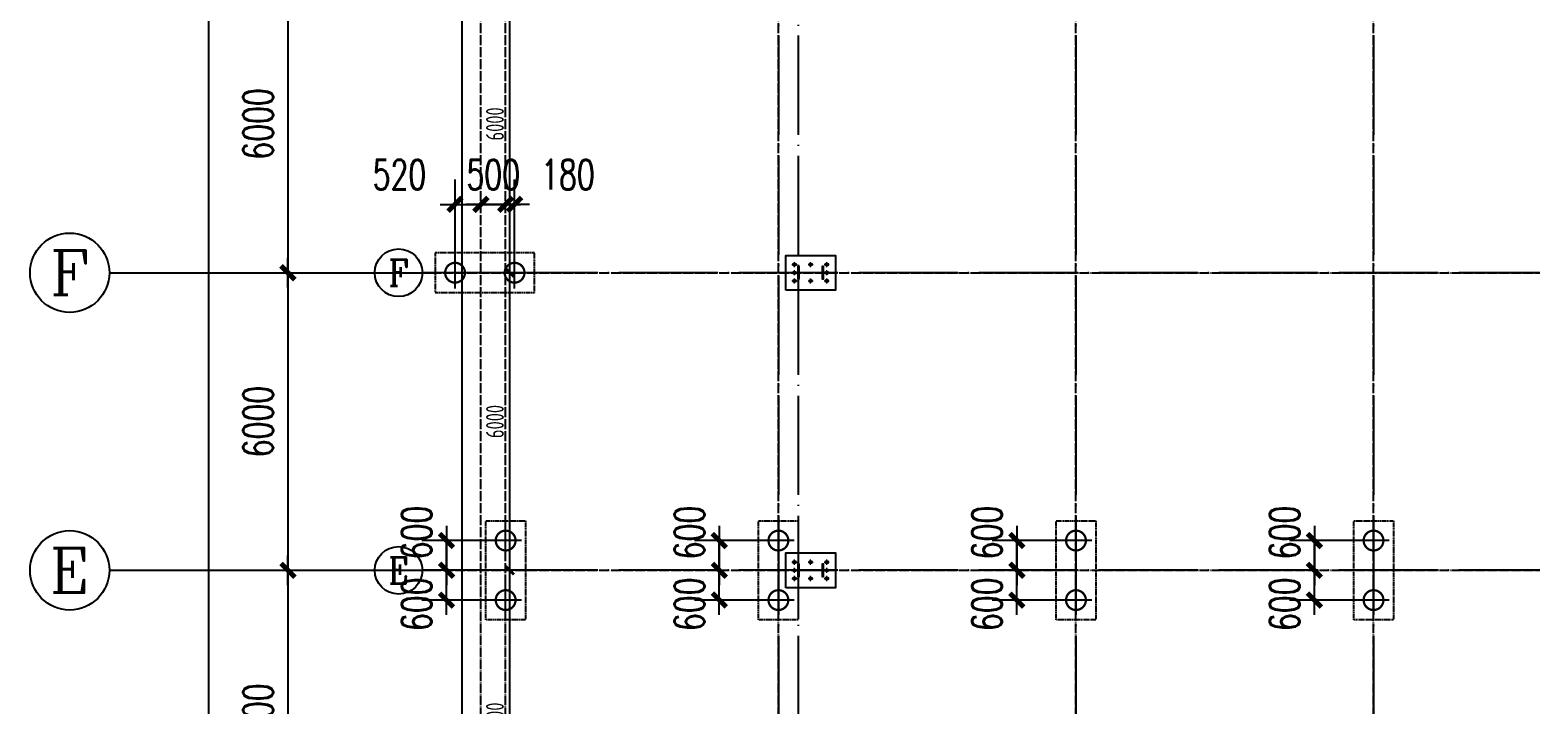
# Model space of a CAD drawing. Extents: x -1389621 to 57380, y -92505 to 283644.
# Drawn here: x -1389621 to -1359356, y 10749 to 24358 of the extents above; entities that cross this region are included whole.
import ezdxf
from ezdxf.enums import TextEntityAlignment as Align

# ---------------------------------------------------------------- set-up
doc = ezdxf.new("R2010")
doc.units = 0
doc.header["$LTSCALE"] = 100
doc.header["$MEASUREMENT"] = 0
for name, pattern in [('CENTERX2', [101.6, 63.5, -12.7, 12.7, -12.7]), ('DASH', [0.35, 0.25, -0.1]), ('DOTE', [2.42, 2, -0.2, 0.02, -0.2])]:
    doc.linetypes.add(name, pattern=pattern)
doc.layers.get('0').update_dxf_attribs({"linetype": 'CONTINUOUS'})
doc.layers.get('Defpoints').update_dxf_attribs({"linetype": 'CONTINUOUS'})
for name, color, linetype in [('11000', 4, 'CONTINUOUS'), ('AXIS', 3, 'CONTINUOUS'), ('AXIS_TEXT', 7, 'CONTINUOUS'), ('DIM', 3, 'CONTINUOUS'), ('DOTE', 1, 'DOTE'), ('PUB_DIM', 3, 'CONTINUOUS'), ('单桩', 6, 'CONTINUOUS'), ('承台', 2, 'CONTINUOUS'), ('柱子', 3, 'CONTINUOUS'), ('短柱', 2, 'CONTINUOUS')]:
    doc.layers.add(name, color=color, linetype=linetype)
doc.layers.add('轴线', color=1, linetype='CENTERX2', lineweight=13)
doc.styles.add('_TCH_AXIS', font='COMPLEX', dxfattribs={"bigfont": 'GBCBIG'})
doc.styles.add('COMPLEX', font='COMPLEX')
doc.styles.add('DIM_FONT', font='SIMPLEX', dxfattribs={"width": 0.7, "bigfont": 'GBCBIG'})
doc.styles.add('TSSD_Dimension', font='tssdeng.shx', dxfattribs={"width": 0.7, "bigfont": 'hztxt.shx'})
doc.dimstyles.new('AXIS200', dxfattribs={"dimscale": 2, "dimtxt": 300, "dimasz": 1, "dimexe": 250, "dimexo": 300, "dimgap": 150, "dimtad": 1, "dimdec": 0, "dimzin": 0, "dimdsep": 46, "dimtxsty": 'DIM_FONT', "dimblk": '_DIMX', "dimcen": 0.09, "dimse1": 1, "dimse2": 1, "dimclrt": 7, "dimadec": 0, "dimazin": 0, "dimtfac": 1, "dimtdec": 0, "dimtix": 1, "dimtmove": 2, "dimatfit": 3, "dimldrblk": '_DIMX', "dimfxl": 0, "dimtolj": 1, "dimtzin": 0, "dimarcsym": 0})
doc.dimstyles.new('DIMA200', dxfattribs={"dimscale": 2, "dimtxt": 300, "dimasz": 1, "dimexe": 250, "dimexo": 300, "dimgap": 150, "dimtad": 1, "dimdec": 0, "dimzin": 0, "dimdsep": 46, "dimtxsty": 'DIM_FONT', "dimblk": '_DIMX', "dimcen": 0.09, "dimse1": 1, "dimclrt": 7, "dimadec": 0, "dimazin": 0, "dimtfac": 1, "dimtdec": 0, "dimtix": 1, "dimtmove": 2, "dimatfit": 3, "dimldrblk": '_DIMX', "dimfxl": 0, "dimtolj": 1, "dimtzin": 0, "dimarcsym": 0})
doc.dimstyles.new('DIMB200', dxfattribs={"dimscale": 2, "dimtxt": 300, "dimasz": 1, "dimexe": 250, "dimexo": 300, "dimgap": 150, "dimtad": 1, "dimdec": 0, "dimzin": 0, "dimdsep": 46, "dimtxsty": 'DIM_FONT', "dimblk": '_DIMX', "dimcen": 0.09, "dimse2": 1, "dimclrt": 7, "dimadec": 0, "dimazin": 0, "dimtfac": 1, "dimtdec": 0, "dimtix": 1, "dimtmove": 2, "dimatfit": 3, "dimldrblk": '_DIMX', "dimfxl": 0, "dimtolj": 1, "dimtzin": 0, "dimarcsym": 0})
doc.dimstyles.new('TSSD_100_100', dxfattribs={"dimtxt": 300, "dimasz": 100, "dimexe": 100, "dimexo": 250, "dimgap": 100, "dimtad": 1, "dimdec": 0, "dimzin": 0, "dimdsep": 46, "dimtxsty": 'TSSD_Dimension', "dimblk": 'ARCHTICK', "dimblk1": 'ARCHTICK', "dimblk2": 'ARCHTICK', "dimcen": 0, "dimdle": 100, "dimclrt": 7, "dimadec": 0, "dimazin": 0, "dimtfac": 1, "dimtdec": 0, "dimtix": 1, "dimtmove": 2, "dimatfit": 3, "dimfxl": 0, "dimtolj": 1, "dimtzin": 0, "dimarcsym": 0})

# ---------------------------------------------------------------- blocks, each defined once
blk = doc.blocks.new('_ArchTick')
at = {"color": 0, "linetype": 'ByBlock'}
blk.add_lwpolyline([(-0.71, -0.71, 0.5, 0.5, 0), (0.71, 0.71, 0.5, 0.5, 0)], format="xyseb", dxfattribs=at)
blk = doc.blocks.new('*D948')
at = {"layer": 'Defpoints', "color": 0, "ltscale": 100}
for p in [(-450858, 101067), (-449364, 101067), (-449364, 95067)]:
    blk.add_point(p, dxfattribs=at)
at = {"layer": 'DIM', "color": 0, "lineweight": -2, "ltscale": 100}
for p, q in [((-450858, 94947), (-450858, 101187)), ((-449664, 101067), (-450978, 101067)), ((-449664, 95067), (-450978, 95067))]:
    blk.add_line(p, q, dxfattribs=at)
at = {"layer": 'DIM', "color": 0, "lineweight": -2, "ltscale": 100, "xscale": 120, "yscale": 120, "zscale": 120}
for p, rotation in [((-450858, 101067), 90), ((-450858, 95067), 270)]:
    blk.add_blockref('_ArchTick', p, dxfattribs=dict(at, rotation=rotation))
at = {"layer": 'DIM', "color": 7, "ltscale": 100, "insert": (-451158, 98067), "char_height": 360, "attachment_point": 5, "rotation": 90, "style": 'TSSD_Dimension'}
blk.add_mtext('\\A1;6000', dxfattribs=at)
blk = doc.blocks.new('*D949')
at = {"layer": 'Defpoints', "color": 0, "ltscale": 100}
for p in [(-450858, 107067), (-449364, 107067), (-449364, 101067)]:
    blk.add_point(p, dxfattribs=at)
at = {"layer": 'DIM', "color": 0, "lineweight": -2, "ltscale": 100}
for p, q in [((-450858, 100947), (-450858, 107187)), ((-449664, 107067), (-450978, 107067)), ((-449664, 101067), (-450978, 101067))]:
    blk.add_line(p, q, dxfattribs=at)
at = {"layer": 'DIM', "color": 0, "lineweight": -2, "ltscale": 100, "xscale": 120, "yscale": 120, "zscale": 120}
for p, rotation in [((-450858, 107067), 90), ((-450858, 101067), 270)]:
    blk.add_blockref('_ArchTick', p, dxfattribs=dict(at, rotation=rotation))
at = {"layer": 'DIM', "color": 7, "ltscale": 100, "insert": (-451158, 104067), "char_height": 360, "attachment_point": 5, "rotation": 90, "style": 'TSSD_Dimension'}
blk.add_mtext('\\A1;6000', dxfattribs=at)
blk = doc.blocks.new('*D950')
at = {"layer": 'Defpoints', "color": 0, "ltscale": 100}
for p in [(-450858, 113067), (-449364, 113067), (-449364, 107067)]:
    blk.add_point(p, dxfattribs=at)
at = {"layer": 'DIM', "color": 0, "lineweight": -2, "ltscale": 100}
for p, q in [((-449664, 113067), (-450978, 113067)), ((-450858, 106947), (-450858, 113187)), ((-449664, 107067), (-450978, 107067))]:
    blk.add_line(p, q, dxfattribs=at)
at = {"layer": 'DIM', "color": 0, "lineweight": -2, "ltscale": 100, "xscale": 120, "yscale": 120, "zscale": 120}
for p, rotation in [((-450858, 113067), 90), ((-450858, 107067), 270)]:
    blk.add_blockref('_ArchTick', p, dxfattribs=dict(at, rotation=rotation))
at = {"layer": 'DIM', "color": 7, "ltscale": 100, "insert": (-451158, 110067), "char_height": 360, "attachment_point": 5, "rotation": 90, "style": 'TSSD_Dimension'}
blk.add_mtext('\\A1;6000', dxfattribs=at)
blk = doc.blocks.new('*D957')
at = {"layer": 'Defpoints', "color": 0, "ltscale": 100}
for p in [(-451818, 149067), (-449124, 149067), (-449124, 77067)]:
    blk.add_point(p, dxfattribs=at)
at = {"layer": 'DIM', "color": 0, "lineweight": -2, "ltscale": 100}
for p, q in [((-449424, 149067), (-451938, 149067)), ((-451818, 76947), (-451818, 149187)), ((-449424, 77067), (-451938, 77067))]:
    blk.add_line(p, q, dxfattribs=at)
at = {"layer": 'DIM', "color": 0, "lineweight": -2, "ltscale": 100, "xscale": 120, "yscale": 120, "zscale": 120}
for p, rotation in [((-451818, 149067), 90), ((-451818, 77067), 270)]:
    blk.add_blockref('_ArchTick', p, dxfattribs=dict(at, rotation=rotation))
at = {"layer": 'DIM', "color": 7, "ltscale": 100, "insert": (-452118, 113067), "char_height": 360, "attachment_point": 5, "rotation": 90, "style": 'TSSD_Dimension'}
blk.add_mtext('\\A1;72000', dxfattribs=at)
blk = doc.blocks.new('_AXISO')
blk.add_circle((0, 0), 0.5)
at = {"layer": 'AXIS_TEXT', "style": 'COMPLEX', "width": 1.041667}
blk.add_attdef('A', text='', height=0.56, dxfattribs=at).set_placement((-0.25, -0.28), (0.25, -0.28), align=Align.FIT)
blk = doc.blocks.new('_DIMX')
blk.add_line((-150, 0), (150, 0))
at = {"const_width": 50}
blk.add_lwpolyline([(-70, -70), (70, 70)], dxfattribs=at)
blk = doc.blocks.new('*D1169')
at = {"layer": 'AXIS', "color": 0, "lineweight": -2}
blk.add_line((-1384421, 19462), (-1384421, 13466), dxfattribs=at)
at = {"layer": 'Defpoints', "color": 0}
for p in [(-1381531, 19464), (-1384421, 13464), (-1381531, 13464)]:
    blk.add_point(p, dxfattribs=at)
at = {"layer": 'AXIS', "color": 0, "lineweight": -2, "xscale": 2, "yscale": 2, "zscale": 2}
for p, rotation in [((-1384421, 19464), 90), ((-1384421, 13464), 270)]:
    blk.add_blockref('_DIMX', p, dxfattribs=dict(at, rotation=rotation))
at = {"layer": 'AXIS', "color": 7, "insert": (-1385021, 16464), "char_height": 600, "attachment_point": 5, "rotation": 90, "style": 'DIM_FONT'}
blk.add_mtext('\\A1;6000', dxfattribs=at)
blk = doc.blocks.new('*D1170')
at = {"layer": 'AXIS', "color": 0, "lineweight": -2}
blk.add_line((-1384421, 25462), (-1384421, 19466), dxfattribs=at)
at = {"layer": 'Defpoints', "color": 0}
for p in [(-1381531, 25464), (-1384421, 19464), (-1381531, 19464)]:
    blk.add_point(p, dxfattribs=at)
at = {"layer": 'AXIS', "color": 0, "lineweight": -2, "xscale": 2, "yscale": 2, "zscale": 2}
for p, rotation in [((-1384421, 25464), 90), ((-1384421, 19464), 270)]:
    blk.add_blockref('_DIMX', p, dxfattribs=dict(at, rotation=rotation))
at = {"layer": 'AXIS', "color": 7, "insert": (-1385021, 22464), "char_height": 600, "attachment_point": 5, "rotation": 90, "style": 'DIM_FONT'}
blk.add_mtext('\\A1;6000', dxfattribs=at)
blk = doc.blocks.new('*D1172')
at = {"layer": 'AXIS', "color": 0, "lineweight": -2}
blk.add_line((-1384421, 13462), (-1384421, 7466), dxfattribs=at)
at = {"layer": 'Defpoints', "color": 0}
for p in [(-1381531, 13464), (-1384421, 7464), (-1381531, 7464)]:
    blk.add_point(p, dxfattribs=at)
at = {"layer": 'AXIS', "color": 0, "lineweight": -2, "xscale": 2, "yscale": 2, "zscale": 2}
for p, rotation in [((-1384421, 13464), 90), ((-1384421, 7464), 270)]:
    blk.add_blockref('_DIMX', p, dxfattribs=dict(at, rotation=rotation))
at = {"layer": 'AXIS', "color": 7, "insert": (-1385021, 10464), "char_height": 600, "attachment_point": 5, "rotation": 90, "style": 'DIM_FONT'}
blk.add_mtext('\\A1;6000', dxfattribs=at)
blk = doc.blocks.new('*D1180')
at = {"layer": 'AXIS', "color": 0, "lineweight": -2}
blk.add_line((-1386021, 61462), (-1386021, -10534), dxfattribs=at)
at = {"layer": 'Defpoints', "color": 0}
for p in [(-1381531, 61464), (-1386021, -10536), (-1381531, -10536)]:
    blk.add_point(p, dxfattribs=at)
at = {"layer": 'AXIS', "color": 0, "lineweight": -2, "xscale": 2, "yscale": 2, "zscale": 2}
for p, rotation in [((-1386021, 61464), 90), ((-1386021, -10536), 270)]:
    blk.add_blockref('_DIMX', p, dxfattribs=dict(at, rotation=rotation))
at = {"layer": 'AXIS', "color": 7, "insert": (-1386621, 25464), "char_height": 600, "attachment_point": 5, "rotation": 90, "style": 'DIM_FONT'}
blk.add_mtext('\\A1;72000', dxfattribs=at)
blk = doc.blocks.new('*D1099')
at = {"layer": 'Defpoints', "color": 0}
for p in [(-1369723, 13464), (-1368213, 13464), (-1368213, 12864)]:
    blk.add_point(p, dxfattribs=at)
at = {"layer": 'PUB_DIM', "color": 0, "lineweight": -2}
for p, q in [((-1369723, 13466), (-1369723, 13468)), ((-1369723, 12864), (-1369723, 13464)), ((-1368813, 12864), (-1370223, 12864)), ((-1369723, 12862), (-1369723, 12860))]:
    blk.add_line(p, q, dxfattribs=at)
at = {"layer": 'PUB_DIM', "color": 0, "lineweight": -2, "xscale": 2, "yscale": 2, "zscale": 2}
for p, rotation in [((-1369723, 13464), 270), ((-1369723, 12864), 90)]:
    blk.add_blockref('_DIMX', p, dxfattribs=dict(at, rotation=rotation))
at = {"layer": 'PUB_DIM', "color": 7, "insert": (-1370323, 12780), "char_height": 600, "attachment_point": 5, "rotation": 90, "style": 'DIM_FONT'}
blk.add_mtext('\\A1;600', dxfattribs=at)
blk = doc.blocks.new('*D1100')
at = {"layer": 'Defpoints', "color": 0}
for p in [(-1369723, 14064), (-1368213, 14064), (-1368213, 13464)]:
    blk.add_point(p, dxfattribs=at)
at = {"layer": 'PUB_DIM', "color": 0, "lineweight": -2}
for p, q in [((-1368813, 14064), (-1370223, 14064)), ((-1369723, 14066), (-1369723, 14068)), ((-1369723, 13464), (-1369723, 14064)), ((-1369723, 13462), (-1369723, 13460))]:
    blk.add_line(p, q, dxfattribs=at)
at = {"layer": 'PUB_DIM', "color": 0, "lineweight": -2, "xscale": 2, "yscale": 2, "zscale": 2}
for p, rotation in [((-1369723, 14064), 270), ((-1369723, 13464), 90)]:
    blk.add_blockref('_DIMX', p, dxfattribs=dict(at, rotation=rotation))
at = {"layer": 'PUB_DIM', "color": 7, "insert": (-1370323, 14226), "char_height": 600, "attachment_point": 5, "rotation": 90, "style": 'DIM_FONT'}
blk.add_mtext('\\A1;600', dxfattribs=at)
blk = doc.blocks.new('U_B0HTE')
at = {"layer": '单桩'}
for p, q in [((0, 269.25), (0, -269.25)), ((-269.25, 0), (269.25, 0))]:
    blk.add_line(p, q, dxfattribs=at)
at = {"layer": '单桩', "const_width": 38.5}
blk.add_lwpolyline([(-169.25, 0, 1), (169.25, 0, 1)], format="xyb", close=True, dxfattribs=at)
at = {"style": 'DIM_FONT', "width": 0.8, "flags": 9}
for tag in ['YSIZE', 'XSIZE']:
    blk.add_attdef(tag, (0, 0), '', height=0.5, dxfattribs=at)
blk = doc.blocks.new('*D1101')
at = {"layer": 'Defpoints', "color": 0}
for p in [(-1381223, 14064), (-1379713, 14064), (-1379713, 13464)]:
    blk.add_point(p, dxfattribs=at)
at = {"layer": 'PUB_DIM', "color": 0, "lineweight": -2}
for p, q in [((-1380313, 14064), (-1381723, 14064)), ((-1381223, 14066), (-1381223, 14068)), ((-1381223, 13464), (-1381223, 14064)), ((-1381223, 13462), (-1381223, 13460))]:
    blk.add_line(p, q, dxfattribs=at)
at = {"layer": 'PUB_DIM', "color": 0, "lineweight": -2, "xscale": 2, "yscale": 2, "zscale": 2}
for p, rotation in [((-1381223, 14064), 270), ((-1381223, 13464), 90)]:
    blk.add_blockref('_DIMX', p, dxfattribs=dict(at, rotation=rotation))
at = {"layer": 'PUB_DIM', "color": 7, "insert": (-1381823, 14226), "char_height": 600, "attachment_point": 5, "rotation": 90, "style": 'DIM_FONT'}
blk.add_mtext('\\A1;600', dxfattribs=at)
blk = doc.blocks.new('*D1102')
at = {"layer": 'Defpoints', "color": 0}
for p in [(-1381223, 13464), (-1379713, 13464), (-1379713, 12864)]:
    blk.add_point(p, dxfattribs=at)
at = {"layer": 'PUB_DIM', "color": 0, "lineweight": -2}
for p, q in [((-1381223, 13466), (-1381223, 13468)), ((-1381223, 12864), (-1381223, 13464)), ((-1380313, 12864), (-1381723, 12864)), ((-1381223, 12862), (-1381223, 12860))]:
    blk.add_line(p, q, dxfattribs=at)
at = {"layer": 'PUB_DIM', "color": 0, "lineweight": -2, "xscale": 2, "yscale": 2, "zscale": 2}
for p, rotation in [((-1381223, 13464), 270), ((-1381223, 12864), 90)]:
    blk.add_blockref('_DIMX', p, dxfattribs=dict(at, rotation=rotation))
at = {"layer": 'PUB_DIM', "color": 7, "insert": (-1381823, 12780), "char_height": 600, "attachment_point": 5, "rotation": 90, "style": 'DIM_FONT'}
blk.add_mtext('\\A1;600', dxfattribs=at)
blk = doc.blocks.new('*D1103')
at = {"layer": 'Defpoints', "color": 0}
for p in [(-1375723, 13464), (-1374213, 13464), (-1374213, 12864)]:
    blk.add_point(p, dxfattribs=at)
at = {"layer": 'PUB_DIM', "color": 0, "lineweight": -2}
for p, q in [((-1375723, 13466), (-1375723, 13468)), ((-1375723, 12864), (-1375723, 13464)), ((-1374813, 12864), (-1376223, 12864)), ((-1375723, 12862), (-1375723, 12860))]:
    blk.add_line(p, q, dxfattribs=at)
at = {"layer": 'PUB_DIM', "color": 0, "lineweight": -2, "xscale": 2, "yscale": 2, "zscale": 2}
for p, rotation in [((-1375723, 13464), 270), ((-1375723, 12864), 90)]:
    blk.add_blockref('_DIMX', p, dxfattribs=dict(at, rotation=rotation))
at = {"layer": 'PUB_DIM', "color": 7, "insert": (-1376323, 12780), "char_height": 600, "attachment_point": 5, "rotation": 90, "style": 'DIM_FONT'}
blk.add_mtext('\\A1;600', dxfattribs=at)
blk = doc.blocks.new('*D1104')
at = {"layer": 'Defpoints', "color": 0}
for p in [(-1375723, 14064), (-1374213, 14064), (-1374213, 13464)]:
    blk.add_point(p, dxfattribs=at)
at = {"layer": 'PUB_DIM', "color": 0, "lineweight": -2}
for p, q in [((-1374813, 14064), (-1376223, 14064)), ((-1375723, 14066), (-1375723, 14068)), ((-1375723, 13464), (-1375723, 14064)), ((-1375723, 13462), (-1375723, 13460))]:
    blk.add_line(p, q, dxfattribs=at)
at = {"layer": 'PUB_DIM', "color": 0, "lineweight": -2, "xscale": 2, "yscale": 2, "zscale": 2}
for p, rotation in [((-1375723, 14064), 270), ((-1375723, 13464), 90)]:
    blk.add_blockref('_DIMX', p, dxfattribs=dict(at, rotation=rotation))
at = {"layer": 'PUB_DIM', "color": 7, "insert": (-1376323, 14226), "char_height": 600, "attachment_point": 5, "rotation": 90, "style": 'DIM_FONT'}
blk.add_mtext('\\A1;600', dxfattribs=at)
blk = doc.blocks.new('*D1105')
at = {"layer": 'Defpoints', "color": 0}
for p in [(-1363723, 13464), (-1362213, 13464), (-1362213, 12864)]:
    blk.add_point(p, dxfattribs=at)
at = {"layer": 'PUB_DIM', "color": 0, "lineweight": -2}
for p, q in [((-1363723, 13466), (-1363723, 13468)), ((-1363723, 12864), (-1363723, 13464)), ((-1362813, 12864), (-1364223, 12864)), ((-1363723, 12862), (-1363723, 12860))]:
    blk.add_line(p, q, dxfattribs=at)
at = {"layer": 'PUB_DIM', "color": 0, "lineweight": -2, "xscale": 2, "yscale": 2, "zscale": 2}
for p, rotation in [((-1363723, 13464), 270), ((-1363723, 12864), 90)]:
    blk.add_blockref('_DIMX', p, dxfattribs=dict(at, rotation=rotation))
at = {"layer": 'PUB_DIM', "color": 7, "insert": (-1364323, 12780), "char_height": 600, "attachment_point": 5, "rotation": 90, "style": 'DIM_FONT'}
blk.add_mtext('\\A1;600', dxfattribs=at)
blk = doc.blocks.new('*D1106')
at = {"layer": 'Defpoints', "color": 0}
for p in [(-1363723, 14064), (-1362213, 14064), (-1362213, 13464)]:
    blk.add_point(p, dxfattribs=at)
at = {"layer": 'PUB_DIM', "color": 0, "lineweight": -2}
for p, q in [((-1362813, 14064), (-1364223, 14064)), ((-1363723, 14066), (-1363723, 14068)), ((-1363723, 13464), (-1363723, 14064)), ((-1363723, 13462), (-1363723, 13460))]:
    blk.add_line(p, q, dxfattribs=at)
at = {"layer": 'PUB_DIM', "color": 0, "lineweight": -2, "xscale": 2, "yscale": 2, "zscale": 2}
for p, rotation in [((-1363723, 14064), 270), ((-1363723, 13464), 90)]:
    blk.add_blockref('_DIMX', p, dxfattribs=dict(at, rotation=rotation))
at = {"layer": 'PUB_DIM', "color": 7, "insert": (-1364323, 14226), "char_height": 600, "attachment_point": 5, "rotation": 90, "style": 'DIM_FONT'}
blk.add_mtext('\\A1;600', dxfattribs=at)
blk = doc.blocks.new('*D1068')
at = {"layer": 'Defpoints', "color": 0}
for p in [(-1380031, 20843), (-1380531, 19146), (-1380031, 19146)]:
    blk.add_point(p, dxfattribs=at)
at = {"layer": 'PUB_DIM', "color": 0, "lineweight": -2}
for p, q in [((-1380533, 20843), (-1380535, 20843)), ((-1380531, 20843), (-1380031, 20843)), ((-1380029, 20843), (-1380027, 20843))]:
    blk.add_line(p, q, dxfattribs=at)
at = {"layer": 'PUB_DIM', "color": 0, "lineweight": -2, "xscale": 2, "yscale": 2, "zscale": 2}
blk.add_blockref('_DIMX', (-1380531, 20843), dxfattribs=at)
at = {"layer": 'PUB_DIM', "color": 0, "lineweight": -2, "xscale": 2, "yscale": 2, "zscale": 2, "rotation": 180}
blk.add_blockref('_DIMX', (-1380031, 20843), dxfattribs=at)
at = {"layer": 'PUB_DIM', "color": 7, "insert": (-1380281, 21443), "char_height": 600, "attachment_point": 5, "style": 'DIM_FONT'}
blk.add_mtext('\\A1;500', dxfattribs=at)
blk = doc.blocks.new('*D1069')
at = {"layer": 'Defpoints', "color": 0}
for p in [(-1379851, 20843), (-1380031, 19146), (-1379851, 19146)]:
    blk.add_point(p, dxfattribs=at)
at = {"layer": 'PUB_DIM', "color": 0, "lineweight": -2}
for p, q in [((-1379851, 19746), (-1379851, 21343)), ((-1380033, 20843), (-1380035, 20843)), ((-1380031, 20843), (-1379851, 20843)), ((-1379849, 20843), (-1379847, 20843))]:
    blk.add_line(p, q, dxfattribs=at)
at = {"layer": 'PUB_DIM', "color": 0, "lineweight": -2, "xscale": 2, "yscale": 2, "zscale": 2}
blk.add_blockref('_DIMX', (-1380031, 20843), dxfattribs=at)
at = {"layer": 'PUB_DIM', "color": 0, "lineweight": -2, "xscale": 2, "yscale": 2, "zscale": 2, "rotation": 180}
blk.add_blockref('_DIMX', (-1379851, 20843), dxfattribs=at)
at = {"layer": 'PUB_DIM', "color": 7, "insert": (-1378775, 21443), "char_height": 600, "attachment_point": 5, "style": 'DIM_FONT'}
blk.add_mtext('\\A1;180', dxfattribs=at)
blk = doc.blocks.new('*D1070')
at = {"layer": 'Defpoints', "color": 0}
for p in [(-1380531, 20843), (-1381051, 19146), (-1380531, 19146)]:
    blk.add_point(p, dxfattribs=at)
at = {"layer": 'PUB_DIM', "color": 0, "lineweight": -2}
for p, q in [((-1381051, 19746), (-1381051, 21343)), ((-1381053, 20843), (-1381055, 20843)), ((-1381051, 20843), (-1380531, 20843)), ((-1380529, 20843), (-1380527, 20843))]:
    blk.add_line(p, q, dxfattribs=at)
at = {"layer": 'PUB_DIM', "color": 0, "lineweight": -2, "xscale": 2, "yscale": 2, "zscale": 2}
blk.add_blockref('_DIMX', (-1381051, 20843), dxfattribs=at)
at = {"layer": 'PUB_DIM', "color": 0, "lineweight": -2, "xscale": 2, "yscale": 2, "zscale": 2, "rotation": 180}
blk.add_blockref('_DIMX', (-1380531, 20843), dxfattribs=at)
at = {"layer": 'PUB_DIM', "color": 7, "insert": (-1382172, 21443), "char_height": 600, "attachment_point": 5, "style": 'DIM_FONT'}
blk.add_mtext('\\A1;520', dxfattribs=at)
blk = doc.blocks.new('A$C1196324F')
h = blk.add_hatch(color=256)
edge = h.paths.add_edge_path()
edge.add_arc((8464.7, 35922.3), 26, 0, 360)
h = blk.add_hatch(color=256)
edge = h.paths.add_edge_path()
edge.add_arc((8464.7, 35757.3), 26, 0, 360)
h = blk.add_hatch(color=256)
edge = h.paths.add_edge_path()
edge.add_arc((8789.7, 35922.3), 26, 0, 360)
h = blk.add_hatch(color=256)
edge = h.paths.add_edge_path()
edge.add_arc((9114.7, 35922.3), 26, 0, 360)
h = blk.add_hatch(color=256)
edge = h.paths.add_edge_path()
edge.add_arc((9114.7, 35757.3), 26, 0, 360)
h = blk.add_hatch(color=256)
edge = h.paths.add_edge_path()
edge.add_arc((8464.7, 35592.3), 26, 0, 360)
h = blk.add_hatch(color=256)
edge = h.paths.add_edge_path()
edge.add_arc((8789.7, 35592.3), 26, 0, 360)
h = blk.add_hatch(color=256)
edge = h.paths.add_edge_path()
edge.add_arc((9114.7, 35592.3), 26, 0, 360)
h = blk.add_hatch(color=256)
edge = h.paths.add_edge_path()
edge.add_arc((8464.7, 29922.3), 26, 0, 360)
h = blk.add_hatch(color=256)
edge = h.paths.add_edge_path()
edge.add_arc((8464.7, 29757.3), 26, 0, 360)
h = blk.add_hatch(color=256)
edge = h.paths.add_edge_path()
edge.add_arc((8789.7, 29922.3), 26, 0, 360)
h = blk.add_hatch(color=256)
edge = h.paths.add_edge_path()
edge.add_arc((9114.7, 29922.3), 26, 0, 360)
h = blk.add_hatch(color=256)
edge = h.paths.add_edge_path()
edge.add_arc((9114.7, 29757.3), 26, 0, 360)
h = blk.add_hatch(color=256)
edge = h.paths.add_edge_path()
edge.add_arc((8464.7, 29592.3), 26, 0, 360)
h = blk.add_hatch(color=256)
edge = h.paths.add_edge_path()
edge.add_arc((8789.7, 29592.3), 26, 0, 360)
h = blk.add_hatch(color=256)
edge = h.paths.add_edge_path()
edge.add_arc((9114.7, 29592.3), 26, 0, 360)
at = {"layer": '11000'}
for centre in [(8464.7, 35922.3), (8464.7, 35757.3), (8789.7, 35922.3), (9114.7, 35922.3), (9114.7, 35757.3), (8464.7, 35592.3), (8789.7, 35592.3), (9114.7, 35592.3), (8464.7, 29922.3), (8464.7, 29757.3), (8789.7, 29922.3), (9114.7, 29922.3), (9114.7, 29757.3), (8464.7, 29592.3), (8789.7, 29592.3), (9114.7, 29592.3)]:
    blk.add_circle(centre, 26, dxfattribs=at)
at = {"layer": 'AXIS'}
for p, q in [((4217.7, 35757.3), (960, 35757.3)), ((4217.7, 29757.3), (960, 29757.3))]:
    blk.add_line(p, q, dxfattribs=at)
at = {"layer": 'DOTE', "linetype": 'DOTE', "ltscale": 10}
for p, q in [((8139.7, 79257.3), (8139.7, 4257.3)), ((8539.7, 79257.3), (8539.7, 4257.3)), ((14139.7, 79257.3), (14139.7, 4257.3)), ((20139.7, 79257.3), (20139.7, 4257.3)), ((45639.7, 35757.3), (4217.7, 35757.3)), ((45639.7, 29757.3), (4217.7, 29757.3))]:
    blk.add_line(p, q, dxfattribs=at)
at = {"layer": '柱子', "ltscale": 100}
for points in [[(8551.7, 35753.3), (8551.7, 35627.3), (8539.7, 35627.3), (8539.7, 35887.3), (8551.7, 35887.3), (8551.7, 35761.3), (9027.7, 35761.3), (9027.7, 35887.3), (9039.7, 35887.3), (9039.7, 35627.3), (9027.7, 35627.3), (9027.7, 35753.3)], [(8551.7, 29753.3), (8551.7, 29627.3), (8539.7, 29627.3), (8539.7, 29887.3), (8551.7, 29887.3), (8551.7, 29761.3), (9027.7, 29761.3), (9027.7, 29887.3), (9039.7, 29887.3), (9039.7, 29627.3), (9027.7, 29627.3), (9027.7, 29753.3)]]:
    blk.add_lwpolyline(points, close=True, dxfattribs=at)
at = {"layer": '短柱', "ltscale": 100}
for points in [[(8289.7, 35407.3), (8289.7, 36107.3), (9289.7, 36107.3), (9289.7, 35407.3)], [(8289.7, 29407.3), (8289.7, 30107.3), (9289.7, 30107.3), (9289.7, 29407.3)]]:
    blk.add_lwpolyline(points, close=True, dxfattribs=at)
at = {"layer": '轴线'}
for p, q in [((8413.7, 35922.3), (8515.7, 35922.3)), ((8413.7, 35757.3), (8515.7, 35757.3)), ((8464.7, 35871.3), (8464.7, 35973.3)), ((8464.7, 35706.3), (8464.7, 35808.3)), ((8738.7, 35922.3), (8840.7, 35922.3)), ((8789.7, 35871.3), (8789.7, 35973.3)), ((9063.7, 35922.3), (9165.7, 35922.3)), ((9063.7, 35757.3), (9165.7, 35757.3)), ((9114.7, 35871.3), (9114.7, 35973.3)), ((9114.7, 35706.3), (9114.7, 35808.3)), ((8413.7, 35592.3), (8515.7, 35592.3)), ((8464.7, 35541.3), (8464.7, 35643.3)), ((8738.7, 35592.3), (8840.7, 35592.3)), ((8789.7, 35541.3), (8789.7, 35643.3)), ((9063.7, 35592.3), (9165.7, 35592.3)), ((9114.7, 35541.3), (9114.7, 35643.3)), ((8464.7, 29871.3), (8464.7, 29973.3)), ((8789.7, 29871.3), (8789.7, 29973.3)), ((9114.7, 29871.3), (9114.7, 29973.3)), ((8413.7, 29922.3), (8515.7, 29922.3)), ((8413.7, 29757.3), (8515.7, 29757.3)), ((8464.7, 29706.3), (8464.7, 29808.3)), ((8738.7, 29922.3), (8840.7, 29922.3)), ((9063.7, 29922.3), (9165.7, 29922.3)), ((9063.7, 29757.3), (9165.7, 29757.3)), ((9114.7, 29706.3), (9114.7, 29808.3)), ((8413.7, 29592.3), (8515.7, 29592.3)), ((8464.7, 29541.3), (8464.7, 29643.3)), ((8738.7, 29592.3), (8840.7, 29592.3)), ((8789.7, 29541.3), (8789.7, 29643.3)), ((9063.7, 29592.3), (9165.7, 29592.3)), ((9114.7, 29541.3), (9114.7, 29643.3))]:
    blk.add_line(p, q, dxfattribs=at)
at = {"layer": 'AXIS'}
ref = blk.add_blockref('_AXISO', (480, 35757.3), dxfattribs=dict(at, xscale=960, yscale=960, zscale=960))
ref.add_attrib('A', 'F', dxfattribs={"layer": 'AXIS_TEXT', "ltscale": 0.5, "height": 534.5, "style": '_TCH_AXIS'}).set_placement((276.4, 35490.1), (683.6, 35490.1), align=Align.FIT)
ref = blk.add_blockref('_AXISO', (480, 29757.3), dxfattribs=dict(at, xscale=960, yscale=960, zscale=960))
ref.add_attrib('A', 'E', dxfattribs={"layer": 'AXIS_TEXT', "ltscale": 0.5, "height": 534.5, "style": '_TCH_AXIS'}).set_placement((276.4, 29490.1), (683.6, 29490.1), align=Align.FIT)
at = {"layer": 'DIM', "ltscale": 100}
for p1, p2, distance, picture, middle in [((4457.7, 5757.3), (4457.7, 77757.3), 2694, '*D957', (1463.7, 41757.3)), ((4217.7, 35757.3), (4217.7, 41757.3), 1494, '*D950', (2423.7, 38757.3)), ((4217.7, 29757.3), (4217.7, 35757.3), 1494, '*D949', (2423.7, 32757.3)), ((4217.7, 23757.3), (4217.7, 29757.3), 1494, '*D948', (2423.7, 26757.3))]:
    dim = blk.add_aligned_dim(p1=p1, p2=p2, distance=distance, dimstyle='TSSD_100_100', override={"dimscale": 1.2}, dxfattribs=at)
    dim.commit()
    dim.dimension.update_dxf_attribs({"geometry": picture, "text_midpoint": middle, "insert": (453582, -71309.2)})

msp = doc.modelspace()

# ---------------------------------------------------------------- linework, layer by layer
at = {"layer": 'AXIS'}
for p, q in [((-1388021.154, 19464.148), (-1381530.64, 19464.148)), ((-1388021.154, 13464.148), (-1381530.64, 13464.148))]:
    msp.add_line(p, q, dxfattribs=at)
at = {"layer": 'DOTE'}
for p, q in [((-1380530.64, -12730.667), (-1380530.64, 62464.148)), ((-1380030.64, -12730.667), (-1380030.64, 62464.148)), ((-1374530.64, -12730.667), (-1374530.64, 62464.148)), ((-1368530.64, -12730.667), (-1368530.64, 62464.148)), ((-1362530.64, -12730.667), (-1362530.64, 62464.148)), ((-1381530.64, 19464.148), (-1301530.64, 19464.148)), ((-1381530.64, 13464.148), (-1301530.64, 13464.148))]:
    msp.add_line(p, q, dxfattribs=at)
at = {"layer": '承台', "linetype": 'DASH'}
for p, q in [((-1381450.64, 19864.148), (-1381450.64, 19064.148)), ((-1379450.64, 19864.148), (-1381450.64, 19864.148)), ((-1379450.64, 19064.148), (-1379450.64, 19864.148)), ((-1381450.64, 19064.148), (-1379450.64, 19064.148)), ((-1380430.64, 12464.148), (-1380430.64, 14464.148)), ((-1380430.64, 14464.148), (-1379630.64, 14464.148)), ((-1379630.64, 14464.148), (-1379630.64, 12464.148)), ((-1374930.64, 14464.148), (-1374130.64, 14464.148)), ((-1374930.64, 12464.148), (-1374930.64, 14464.148)), ((-1374130.64, 14464.148), (-1374130.64, 12464.148)), ((-1368930.64, 14464.148), (-1368130.64, 14464.148)), ((-1368930.64, 12464.148), (-1368930.64, 14464.148)), ((-1368130.64, 14464.148), (-1368130.64, 12464.148)), ((-1362930.64, 14464.148), (-1362130.64, 14464.148)), ((-1362930.64, 12464.148), (-1362930.64, 14464.148)), ((-1362130.64, 14464.148), (-1362130.64, 12464.148)), ((-1379630.64, 12464.148), (-1380430.64, 12464.148)), ((-1374130.64, 12464.148), (-1374930.64, 12464.148)), ((-1368130.64, 12464.148), (-1368930.64, 12464.148)), ((-1362130.64, 12464.148), (-1362930.64, 12464.148))]:
    msp.add_line(p, q, dxfattribs=at)

# ---------------------------------------------------------------- block references
at = {"layer": 'AXIS'}
ref = msp.add_blockref('_AXISO', (-1388821.154, 19464.148), dxfattribs=dict(at, xscale=1600, yscale=1600, zscale=1600))
ref.add_attrib('A', 'F', dxfattribs={"layer": 'AXIS_TEXT', "height": 896, "style": 'COMPLEX', "width": 1.171875}).set_placement((-1389221.154, 19016.148), (-1388421.154, 19016.148), align=Align.FIT)
ref = msp.add_blockref('_AXISO', (-1388821.154, 13464.148), dxfattribs=dict(at, xscale=1600, yscale=1600, zscale=1600))
ref.add_attrib('A', 'E', dxfattribs={"layer": 'AXIS_TEXT', "height": 896, "style": 'COMPLEX', "width": 1.171875}).set_placement((-1389221.154, 13016.148), (-1388421.154, 13016.148), align=Align.FIT)
at = {"layer": '单桩', "yscale": 1.18, "zscale": 1.18}
for p, xscale, rotation in [((-1381050.64, 19464.148), -1.18, 270), ((-1379850.64, 19464.148), -1.18, 270), ((-1380030.64, 14064.148), 1.18, 180), ((-1374530.64, 14064.148), 1.18, 180), ((-1368530.64, 14064.148), 1.18, 180), ((-1362530.64, 14064.148), 1.18, 180), ((-1380030.64, 12864.148), 1.18, 180), ((-1374530.64, 12864.148), 1.18, 180), ((-1368530.64, 12864.148), 1.18, 180), ((-1362530.64, 12864.148), 1.18, 180)]:
    msp.add_blockref('U_B0HTE', p, dxfattribs=dict(at, xscale=xscale, rotation=rotation))
at = {"layer": '短柱', "ltscale": 100}
msp.add_blockref('A$C1196324F', (-1382670.382, -16293.201), dxfattribs=at)

# ---------------------------------------------------------------- dimensions: what is measured, and where the dimension line sits
at = {"layer": 'AXIS'}
dim = msp.add_aligned_dim(p1=(-1381530.64, 61464.148), p2=(-1381530.64, -10535.852), distance=-4490.514, dimstyle='AXIS200', dxfattribs=at)
dim.commit()
dim.dimension.update_dxf_attribs({"geometry": '*D1180', "text_midpoint": (-1386621.154, 25464.148)})
for base, p1, p2, picture, middle in [((-1384421.154, 19464.148), (-1381530.64, 25464.148), (-1381530.64, 19464.148), '*D1170', (-1385021.154, 22464.148)), ((-1384421.154, 13464.148), (-1381530.64, 19464.148), (-1381530.64, 13464.148), '*D1169', (-1385021.154, 16464.148)), ((-1384421.154, 7464.148), (-1381530.64, 13464.148), (-1381530.64, 7464.148), '*D1172', (-1385021.154, 10464.148))]:
    dim = msp.add_linear_dim(base=base, p1=p1, p2=p2, angle=90, dimstyle='AXIS200', dxfattribs=at)
    dim.commit()
    dim.dimension.update_dxf_attribs({"geometry": picture, "text_midpoint": middle})
at = {"layer": 'PUB_DIM'}
for base, p1, p2, angle, dimstyle, picture, middle in [((-1380530.645, 20842.874), (-1381050.645, 19146.433), (-1380530.645, 19146.433), 0, 'DIMB200', '*D1070', (-1382171.788, 21442.874)), ((-1379850.645, 20842.874), (-1380030.645, 19146.433), (-1379850.645, 19146.433), 0, 'DIMA200', '*D1069', (-1378775.216, 21442.874)), ((-1381222.878, 14064.145), (-1379712.925, 13464.148), (-1379712.925, 14064.145), 90, 'DIMA200', '*D1101', (-1381822.878, 14226.171)), ((-1375722.878, 14064.145), (-1374212.925, 13464.148), (-1374212.925, 14064.145), 90, 'DIMA200', '*D1104', (-1376322.878, 14226.171)), ((-1369722.878, 14064.145), (-1368212.925, 13464.148), (-1368212.925, 14064.145), 90, 'DIMA200', '*D1100', (-1370322.878, 14226.171)), ((-1363722.878, 14064.145), (-1362212.925, 13464.148), (-1362212.925, 14064.145), 90, 'DIMA200', '*D1106', (-1364322.878, 14226.171)), ((-1381222.878, 13464.148), (-1379712.925, 12864.145), (-1379712.925, 13464.148), 90, 'DIMB200', '*D1102', (-1381822.878, 12780.125)), ((-1375722.878, 13464.148), (-1374212.925, 12864.145), (-1374212.925, 13464.148), 90, 'DIMB200', '*D1103', (-1376322.878, 12780.125)), ((-1369722.878, 13464.148), (-1368212.925, 12864.145), (-1368212.925, 13464.148), 90, 'DIMB200', '*D1099', (-1370322.878, 12780.125)), ((-1363722.878, 13464.148), (-1362212.925, 12864.145), (-1362212.925, 13464.148), 90, 'DIMB200', '*D1105', (-1364322.878, 12780.125))]:
    dim = msp.add_linear_dim(base=base, p1=p1, p2=p2, angle=angle, dimstyle=dimstyle, dxfattribs=at)
    dim.commit()
    dim.dimension.update_dxf_attribs({"geometry": picture, "text_midpoint": middle, "dimtype": 161})
dim = msp.add_aligned_dim(p1=(-1380530.645, 19146.433), p2=(-1380030.645, 19146.433), distance=1696.441, dimstyle='AXIS200', dxfattribs=at)
dim.commit()
dim.dimension.update_dxf_attribs({"geometry": '*D1068', "text_midpoint": (-1380280.645, 21442.874)})

doc.saveas('drawing.dxf')
